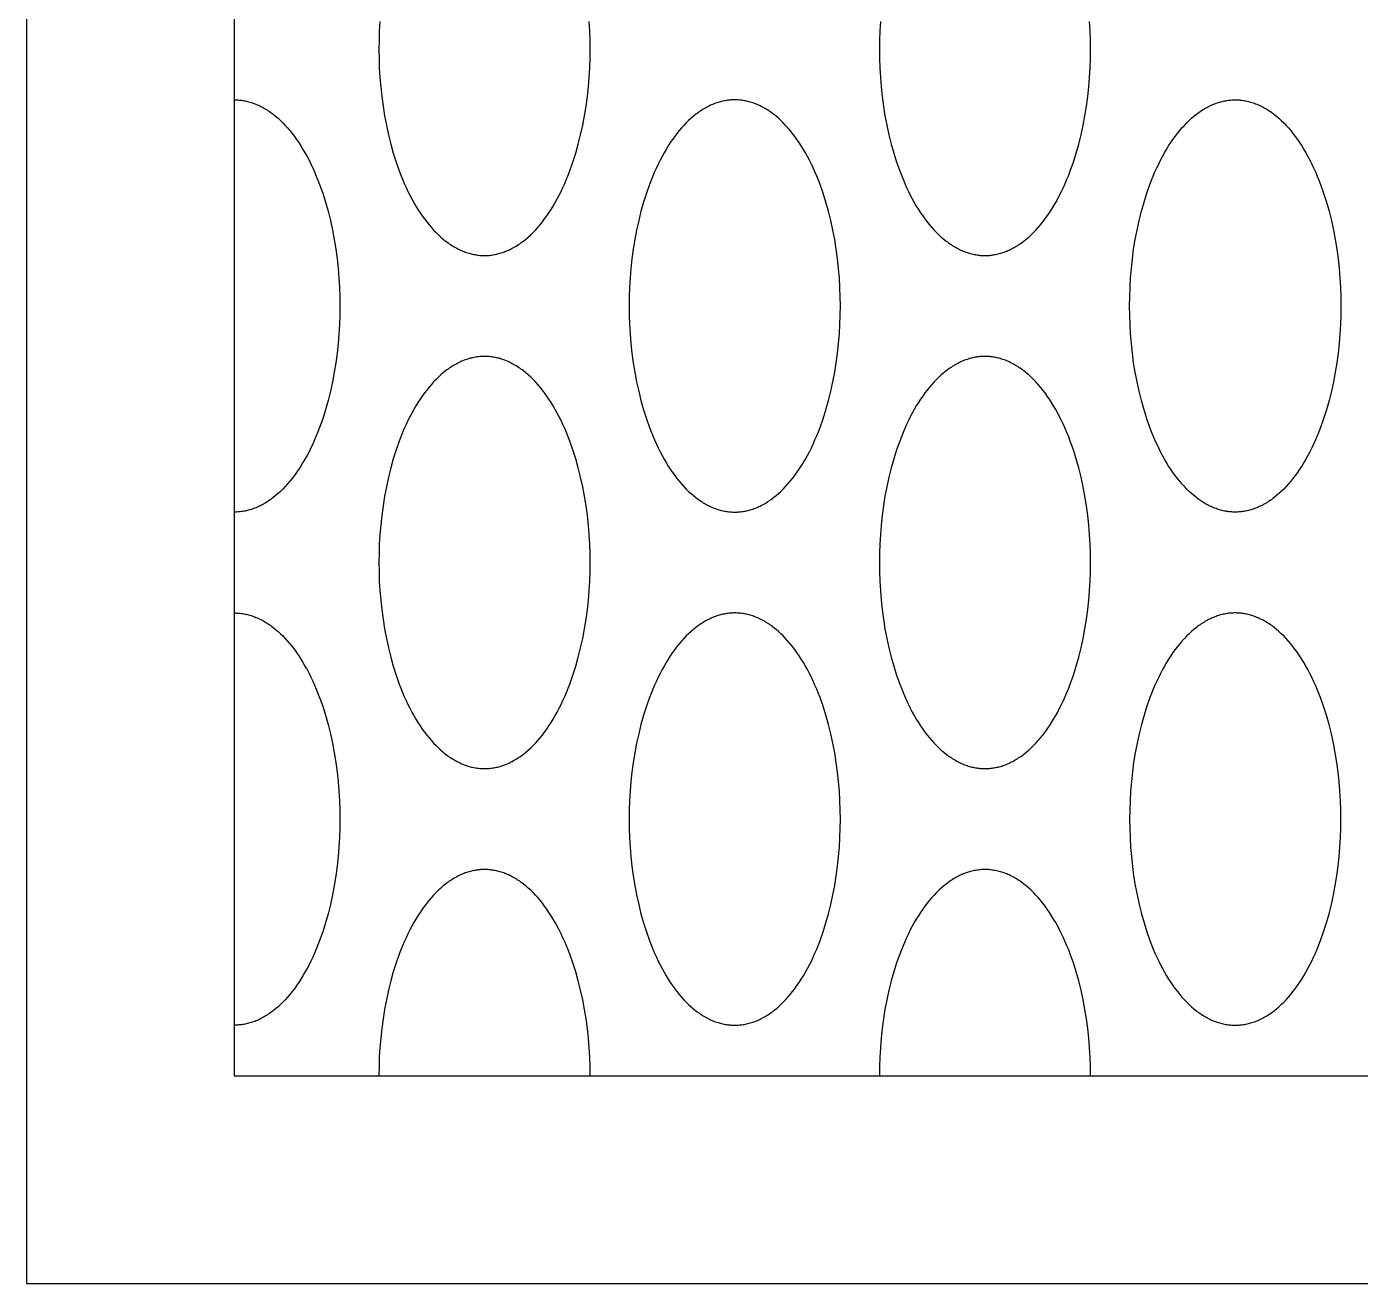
# Model space of a CAD drawing. Extents: x 958 to 1271, y 731 to 1450.
# Drawn here: x 958.2 to 1131, y 731.5 to 894.3 of the extents above; entities that cross this region are included whole.
import ezdxf

# ---------------------------------------------------------------- set-up
doc = ezdxf.new("R2010")
doc.units = 0
doc.layers.add('LAYER_05', color=5, linetype='CONTINUOUS')

msp = doc.modelspace()

# ---------------------------------------------------------------- linework, layer by layer
at = {"layer": 'LAYER_05'}
for points in [[(958.2, 731.46), (1271.35, 731.46), (1271.35, 1449.98), (958.2, 1449.98)], [(985.1, 758.36), (1244.45, 758.36), (1244.45, 1423.08), (985.1, 1423.08)], [(1049.94, 884.77), (1049.79, 884.77), (1049.64, 884.77), (1049.48, 884.76), (1049.33, 884.75), (1049.17, 884.73), (1049.02, 884.71), (1048.87, 884.69), (1048.71, 884.66), (1048.55, 884.64), (1048.4, 884.6), (1048.24, 884.57), (1048.08, 884.53), (1047.92, 884.48), (1047.77, 884.43), (1047.61, 884.38), (1047.45, 884.33), (1047.29, 884.27), (1047.13, 884.2), (1046.97, 884.14), (1046.81, 884.07), (1046.65, 883.99), (1046.49, 883.91), (1046.33, 883.83), (1046.17, 883.74), (1046.01, 883.65), (1045.86, 883.56), (1045.7, 883.46), (1045.54, 883.35), (1045.38, 883.25), (1045.22, 883.13), (1045.06, 883.02), (1044.9, 882.9), (1044.59, 882.65), (1044.27, 882.38), (1043.96, 882.09), (1043.66, 881.79), (1043.35, 881.47), (1043.05, 881.14), (1042.75, 880.79), (1042.45, 880.42), (1042.16, 880.04), (1041.87, 879.64), (1041.59, 879.23), (1041.32, 878.8), (1041.04, 878.36), (1040.78, 877.9), (1040.52, 877.43), (1040.26, 876.95), (1040.02, 876.46), (1039.78, 875.95), (1039.54, 875.43), (1039.32, 874.9), (1039.1, 874.36), (1038.89, 873.81), (1038.49, 872.68), (1038.12, 871.52), (1037.79, 870.34), (1037.49, 869.13), (1037.22, 867.9), (1036.99, 866.66), (1036.79, 865.42), (1036.62, 864.17), (1036.49, 862.93), (1036.38, 861.7), (1036.31, 860.47), (1036.27, 859.26), (1036.26, 858.07), (1036.27, 856.88), (1036.31, 855.67), (1036.38, 854.45), (1036.49, 853.21), (1036.62, 851.97), (1036.79, 850.72), (1036.99, 849.48), (1037.22, 848.24), (1037.49, 847.02), (1037.79, 845.81), (1038.12, 844.62), (1038.49, 843.46), (1038.89, 842.33), (1039.1, 841.78), (1039.32, 841.24), (1039.54, 840.71), (1039.78, 840.19), (1040.02, 839.69), (1040.26, 839.19), (1040.52, 838.71), (1040.78, 838.24), (1041.04, 837.78), (1041.32, 837.34), (1041.59, 836.92), (1041.87, 836.5), (1042.16, 836.11), (1042.45, 835.72), (1042.75, 835.36), (1043.05, 835.01), (1043.35, 834.67), (1043.66, 834.35), (1043.96, 834.05), (1044.27, 833.77), (1044.59, 833.5), (1044.9, 833.25), (1045.06, 833.13), (1045.22, 833.01), (1045.38, 832.9), (1045.54, 832.79), (1045.7, 832.69), (1045.86, 832.59), (1046.01, 832.49), (1046.17, 832.4), (1046.33, 832.31), (1046.49, 832.23), (1046.65, 832.15), (1046.81, 832.08), (1046.97, 832.01), (1047.13, 831.94), (1047.29, 831.88), (1047.45, 831.82), (1047.61, 831.76), (1047.77, 831.71), (1047.92, 831.66), (1048.08, 831.62), (1048.24, 831.58), (1048.4, 831.54), (1048.55, 831.51), (1048.71, 831.48), (1048.87, 831.45), (1049.02, 831.43), (1049.17, 831.41), (1049.33, 831.4), (1049.48, 831.39), (1049.64, 831.38), (1049.79, 831.37), (1049.94, 831.37), (1050.09, 831.37), (1050.24, 831.38), (1050.4, 831.39), (1050.55, 831.4), (1050.7, 831.41), (1050.86, 831.43), (1051.01, 831.45), (1051.17, 831.48), (1051.32, 831.51), (1051.48, 831.54), (1051.64, 831.58), (1051.8, 831.62), (1051.95, 831.66), (1052.11, 831.71), (1052.27, 831.76), (1052.43, 831.82), (1052.59, 831.88), (1052.75, 831.94), (1052.91, 832.01), (1053.07, 832.08), (1053.22, 832.15), (1053.38, 832.23), (1053.54, 832.31), (1053.7, 832.4), (1053.86, 832.49), (1054.02, 832.59), (1054.18, 832.69), (1054.34, 832.79), (1054.5, 832.9), (1054.66, 833.01), (1054.82, 833.13), (1054.97, 833.25), (1055.29, 833.5), (1055.6, 833.77), (1055.91, 834.05), (1056.22, 834.35), (1056.53, 834.67), (1056.83, 835.01), (1057.13, 835.36), (1057.43, 835.72), (1057.72, 836.11), (1058, 836.5), (1058.29, 836.92), (1058.56, 837.34), (1058.83, 837.78), (1059.1, 838.24), (1059.36, 838.71), (1059.61, 839.19), (1059.86, 839.69), (1060.1, 840.19), (1060.33, 840.71), (1060.56, 841.24), (1060.78, 841.78), (1060.99, 842.33), (1061.39, 843.46), (1061.76, 844.62), (1062.09, 845.81), (1062.39, 847.02), (1062.66, 848.24), (1062.89, 849.48), (1063.09, 850.72), (1063.26, 851.97), (1063.39, 853.21), (1063.49, 854.45), (1063.56, 855.67), (1063.61, 856.88), (1063.62, 858.07), (1063.61, 859.26), (1063.56, 860.47), (1063.49, 861.7), (1063.39, 862.93), (1063.26, 864.17), (1063.09, 865.42), (1062.89, 866.66), (1062.66, 867.9), (1062.39, 869.13), (1062.09, 870.34), (1061.76, 871.52), (1061.39, 872.68), (1060.99, 873.81), (1060.78, 874.36), (1060.56, 874.9), (1060.33, 875.43), (1060.1, 875.95), (1059.86, 876.46), (1059.61, 876.95), (1059.36, 877.43), (1059.1, 877.9), (1058.83, 878.36), (1058.56, 878.8), (1058.29, 879.23), (1058, 879.64), (1057.72, 880.04), (1057.43, 880.42), (1057.13, 880.79), (1056.83, 881.14), (1056.53, 881.47), (1056.22, 881.79), (1055.91, 882.09), (1055.6, 882.38), (1055.29, 882.65), (1054.97, 882.9), (1054.82, 883.02), (1054.66, 883.13), (1054.5, 883.25), (1054.34, 883.35), (1054.18, 883.46), (1054.02, 883.56), (1053.86, 883.65), (1053.7, 883.74), (1053.54, 883.83), (1053.38, 883.91), (1053.22, 883.99), (1053.07, 884.07), (1052.91, 884.14), (1052.75, 884.2), (1052.59, 884.27), (1052.43, 884.33), (1052.27, 884.38), (1052.11, 884.43), (1051.95, 884.48), (1051.8, 884.53), (1051.64, 884.57), (1051.48, 884.6), (1051.32, 884.64), (1051.17, 884.66), (1051.01, 884.69), (1050.86, 884.71), (1050.7, 884.73), (1050.55, 884.75), (1050.4, 884.76), (1050.24, 884.77), (1050.09, 884.77)], [(1114.78, 831.37), (1114.62, 831.37), (1114.47, 831.38), (1114.32, 831.39), (1114.17, 831.4), (1114.01, 831.41), (1113.86, 831.43), (1113.7, 831.45), (1113.55, 831.48), (1113.39, 831.51), (1113.23, 831.54), (1113.08, 831.58), (1112.92, 831.62), (1112.76, 831.66), (1112.6, 831.71), (1112.45, 831.76), (1112.29, 831.82), (1112.13, 831.88), (1111.97, 831.94), (1111.81, 832.01), (1111.65, 832.08), (1111.49, 832.15), (1111.33, 832.23), (1111.17, 832.31), (1111.01, 832.4), (1110.85, 832.49), (1110.69, 832.59), (1110.53, 832.69), (1110.37, 832.79), (1110.22, 832.9), (1110.06, 833.01), (1109.9, 833.13), (1109.74, 833.25), (1109.43, 833.5), (1109.11, 833.77), (1108.8, 834.05), (1108.49, 834.35), (1108.19, 834.67), (1107.88, 835.01), (1107.59, 835.36), (1107.29, 835.72), (1107, 836.11), (1106.71, 836.5), (1106.43, 836.92), (1106.15, 837.34), (1105.88, 837.78), (1105.62, 838.24), (1105.36, 838.71), (1105.1, 839.19), (1104.86, 839.69), (1104.61, 840.19), (1104.38, 840.71), (1104.15, 841.24), (1103.94, 841.78), (1103.72, 842.33), (1103.33, 843.46), (1102.96, 844.62), (1102.62, 845.81), (1102.32, 847.02), (1102.06, 848.24), (1101.82, 849.48), (1101.62, 850.72), (1101.46, 851.97), (1101.32, 853.21), (1101.22, 854.45), (1101.15, 855.67), (1101.11, 856.88), (1101.1, 858.07), (1101.11, 859.26), (1101.15, 860.47), (1101.22, 861.7), (1101.32, 862.93), (1101.46, 864.17), (1101.62, 865.42), (1101.82, 866.66), (1102.06, 867.9), (1102.32, 869.13), (1102.62, 870.34), (1102.96, 871.52), (1103.33, 872.68), (1103.72, 873.81), (1103.94, 874.36), (1104.15, 874.9), (1104.38, 875.43), (1104.61, 875.95), (1104.86, 876.46), (1105.1, 876.95), (1105.36, 877.43), (1105.62, 877.9), (1105.88, 878.36), (1106.15, 878.8), (1106.43, 879.23), (1106.71, 879.64), (1107, 880.04), (1107.29, 880.42), (1107.59, 880.79), (1107.88, 881.14), (1108.19, 881.47), (1108.49, 881.79), (1108.8, 882.09), (1109.11, 882.38), (1109.43, 882.65), (1109.74, 882.9), (1109.9, 883.02), (1110.06, 883.13), (1110.22, 883.25), (1110.37, 883.35), (1110.53, 883.46), (1110.69, 883.56), (1110.85, 883.65), (1111.01, 883.74), (1111.17, 883.83), (1111.33, 883.91), (1111.49, 883.99), (1111.65, 884.07), (1111.81, 884.14), (1111.97, 884.2), (1112.13, 884.27), (1112.29, 884.33), (1112.45, 884.38), (1112.6, 884.43), (1112.76, 884.48), (1112.92, 884.53), (1113.08, 884.57), (1113.23, 884.6), (1113.39, 884.64), (1113.55, 884.66), (1113.7, 884.69), (1113.86, 884.71), (1114.01, 884.73), (1114.17, 884.75), (1114.32, 884.76), (1114.47, 884.77), (1114.62, 884.77), (1114.78, 884.77), (1114.93, 884.77), (1115.08, 884.77), (1115.23, 884.76), (1115.39, 884.75), (1115.54, 884.73), (1115.69, 884.71), (1115.85, 884.69), (1116.01, 884.66), (1116.16, 884.64), (1116.32, 884.6), (1116.48, 884.57), (1116.63, 884.53), (1116.79, 884.48), (1116.95, 884.43), (1117.11, 884.38), (1117.27, 884.33), (1117.42, 884.27), (1117.58, 884.2), (1117.74, 884.14), (1117.9, 884.07), (1118.06, 883.99), (1118.22, 883.91), (1118.38, 883.83), (1118.54, 883.74), (1118.7, 883.65), (1118.86, 883.56), (1119.02, 883.46), (1119.18, 883.35), (1119.34, 883.25), (1119.5, 883.13), (1119.65, 883.02), (1119.81, 882.9), (1120.13, 882.65), (1120.44, 882.38), (1120.75, 882.09), (1121.06, 881.79), (1121.37, 881.47), (1121.67, 881.14), (1121.97, 880.79), (1122.26, 880.42), (1122.55, 880.04), (1122.84, 879.64), (1123.12, 879.23), (1123.4, 878.8), (1123.67, 878.36), (1123.94, 877.9), (1124.2, 877.43), (1124.45, 876.95), (1124.7, 876.46), (1124.94, 875.95), (1125.17, 875.43), (1125.4, 874.9), (1125.62, 874.36), (1125.83, 873.81), (1126.23, 872.68), (1126.59, 871.52), (1126.93, 870.34), (1127.23, 869.13), (1127.5, 867.9), (1127.73, 866.66), (1127.93, 865.42), (1128.1, 864.17), (1128.23, 862.93), (1128.33, 861.7), (1128.4, 860.47), (1128.44, 859.26), (1128.46, 858.07), (1128.44, 856.88), (1128.4, 855.67), (1128.33, 854.45), (1128.23, 853.21), (1128.1, 851.97), (1127.93, 850.72), (1127.73, 849.48), (1127.5, 848.24), (1127.23, 847.02), (1126.93, 845.81), (1126.59, 844.62), (1126.23, 843.46), (1125.83, 842.33), (1125.62, 841.78), (1125.4, 841.24), (1125.17, 840.71), (1124.94, 840.19), (1124.7, 839.69), (1124.45, 839.19), (1124.2, 838.71), (1123.94, 838.24), (1123.67, 837.78), (1123.4, 837.34), (1123.12, 836.92), (1122.84, 836.5), (1122.55, 836.11), (1122.26, 835.72), (1121.97, 835.36), (1121.67, 835.01), (1121.37, 834.67), (1121.06, 834.35), (1120.75, 834.05), (1120.44, 833.77), (1120.13, 833.5), (1119.81, 833.25), (1119.65, 833.13), (1119.5, 833.01), (1119.34, 832.9), (1119.18, 832.79), (1119.02, 832.69), (1118.86, 832.59), (1118.7, 832.49), (1118.54, 832.4), (1118.38, 832.31), (1118.22, 832.23), (1118.06, 832.15), (1117.9, 832.08), (1117.74, 832.01), (1117.58, 831.94), (1117.42, 831.88), (1117.27, 831.82), (1117.11, 831.76), (1116.95, 831.71), (1116.79, 831.66), (1116.63, 831.62), (1116.48, 831.58), (1116.32, 831.54), (1116.16, 831.51), (1116.01, 831.48), (1115.85, 831.45), (1115.69, 831.43), (1115.54, 831.41), (1115.39, 831.4), (1115.23, 831.39), (1115.08, 831.38), (1114.93, 831.37)], [(1031.2, 824.84), (1031.19, 826.03), (1031.15, 827.23), (1031.07, 828.46), (1030.97, 829.69), (1030.84, 830.94), (1030.67, 832.18), (1030.47, 833.43), (1030.24, 834.66), (1029.97, 835.89), (1029.67, 837.1), (1029.34, 838.29), (1028.97, 839.45), (1028.57, 840.57), (1028.36, 841.12), (1028.14, 841.67), (1027.92, 842.19), (1027.68, 842.71), (1027.44, 843.22), (1027.19, 843.72), (1026.94, 844.2), (1026.68, 844.67), (1026.41, 845.12), (1026.14, 845.56), (1025.87, 845.99), (1025.58, 846.4), (1025.3, 846.8), (1025.01, 847.18), (1024.71, 847.55), (1024.41, 847.9), (1024.11, 848.24), (1023.8, 848.55), (1023.5, 848.86), (1023.18, 849.14), (1022.87, 849.41), (1022.56, 849.66), (1022.4, 849.78), (1022.24, 849.9), (1022.08, 850.01), (1021.92, 850.12), (1021.76, 850.22), (1021.6, 850.32), (1021.44, 850.41), (1021.28, 850.51), (1021.12, 850.59), (1020.97, 850.68), (1020.81, 850.75), (1020.65, 850.83), (1020.49, 850.9), (1020.33, 850.97), (1020.17, 851.03), (1020.01, 851.09), (1019.85, 851.15), (1019.69, 851.2), (1019.53, 851.25), (1019.38, 851.29), (1019.22, 851.33), (1019.06, 851.37), (1018.91, 851.4), (1018.75, 851.43), (1018.59, 851.45), (1018.44, 851.48), (1018.28, 851.49), (1018.13, 851.51), (1017.98, 851.52), (1017.82, 851.53), (1017.67, 851.53), (1017.52, 851.54), (1017.37, 851.53), (1017.22, 851.53), (1017.06, 851.52), (1016.91, 851.51), (1016.76, 851.49), (1016.6, 851.48), (1016.45, 851.45), (1016.29, 851.43), (1016.13, 851.4), (1015.98, 851.37), (1015.82, 851.33), (1015.66, 851.29), (1015.51, 851.25), (1015.35, 851.2), (1015.19, 851.15), (1015.03, 851.09), (1014.87, 851.03), (1014.71, 850.97), (1014.55, 850.9), (1014.39, 850.83), (1014.23, 850.75), (1014.07, 850.68), (1013.92, 850.59), (1013.76, 850.51), (1013.6, 850.41), (1013.44, 850.32), (1013.28, 850.22), (1013.12, 850.12), (1012.96, 850.01), (1012.8, 849.9), (1012.64, 849.78), (1012.48, 849.66), (1012.17, 849.41), (1011.86, 849.14), (1011.54, 848.86), (1011.24, 848.55), (1010.93, 848.24), (1010.63, 847.9), (1010.33, 847.55), (1010.03, 847.18), (1009.74, 846.8), (1009.46, 846.4), (1009.17, 845.99), (1008.9, 845.56), (1008.63, 845.12), (1008.36, 844.67), (1008.1, 844.2), (1007.85, 843.72), (1007.6, 843.22), (1007.36, 842.71), (1007.12, 842.19), (1006.9, 841.67), (1006.68, 841.12), (1006.47, 840.57), (1006.07, 839.45), (1005.7, 838.29), (1005.37, 837.1), (1005.07, 835.89), (1004.8, 834.66), (1004.57, 833.43), (1004.37, 832.18), (1004.2, 830.94), (1004.07, 829.69), (1003.97, 828.46), (1003.89, 827.23), (1003.85, 826.03), (1003.84, 824.84), (1003.85, 823.65), (1003.89, 822.44), (1003.97, 821.21), (1004.07, 819.98), (1004.2, 818.73), (1004.37, 817.49), (1004.57, 816.24), (1004.8, 815.01), (1005.07, 813.78), (1005.37, 812.57), (1005.7, 811.39), (1006.07, 810.23), (1006.47, 809.1), (1006.68, 808.55), (1006.9, 808.01), (1007.12, 807.48), (1007.36, 806.96), (1007.6, 806.45), (1007.85, 805.96), (1008.1, 805.47), (1008.36, 805), (1008.63, 804.55), (1008.9, 804.11), (1009.17, 803.68), (1009.46, 803.27), (1009.74, 802.87), (1010.03, 802.49), (1010.33, 802.12), (1010.63, 801.77), (1010.93, 801.44), (1011.24, 801.12), (1011.54, 800.82), (1011.86, 800.53), (1012.17, 800.26), (1012.48, 800.01), (1012.64, 799.89), (1012.8, 799.77), (1012.96, 799.66), (1013.12, 799.56), (1013.28, 799.45), (1013.44, 799.35), (1013.6, 799.26), (1013.76, 799.17), (1013.92, 799.08), (1014.07, 799), (1014.23, 798.92), (1014.39, 798.84), (1014.55, 798.77), (1014.71, 798.7), (1014.87, 798.64), (1015.03, 798.58), (1015.19, 798.53), (1015.35, 798.47), (1015.51, 798.43), (1015.66, 798.38), (1015.82, 798.34), (1015.98, 798.31), (1016.13, 798.27), (1016.29, 798.24), (1016.45, 798.22), (1016.6, 798.2), (1016.76, 798.18), (1016.91, 798.16), (1017.06, 798.15), (1017.22, 798.14), (1017.37, 798.14), (1017.52, 798.14), (1017.67, 798.14), (1017.82, 798.14), (1017.98, 798.15), (1018.13, 798.16), (1018.28, 798.18), (1018.44, 798.2), (1018.59, 798.22), (1018.75, 798.24), (1018.91, 798.27), (1019.06, 798.31), (1019.22, 798.34), (1019.38, 798.38), (1019.53, 798.43), (1019.69, 798.47), (1019.85, 798.53), (1020.01, 798.58), (1020.17, 798.64), (1020.33, 798.7), (1020.49, 798.77), (1020.65, 798.84), (1020.81, 798.92), (1020.97, 799), (1021.12, 799.08), (1021.28, 799.17), (1021.44, 799.26), (1021.6, 799.35), (1021.76, 799.45), (1021.92, 799.56), (1022.08, 799.66), (1022.24, 799.77), (1022.4, 799.89), (1022.56, 800.01), (1022.87, 800.26), (1023.18, 800.53), (1023.5, 800.82), (1023.8, 801.12), (1024.11, 801.44), (1024.41, 801.77), (1024.71, 802.12), (1025.01, 802.49), (1025.3, 802.87), (1025.58, 803.27), (1025.87, 803.68), (1026.14, 804.11), (1026.41, 804.55), (1026.68, 805), (1026.94, 805.47), (1027.19, 805.96), (1027.44, 806.45), (1027.68, 806.96), (1027.92, 807.48), (1028.14, 808.01), (1028.36, 808.55), (1028.57, 809.1), (1028.97, 810.23), (1029.34, 811.39), (1029.67, 812.57), (1029.97, 813.78), (1030.24, 815.01), (1030.47, 816.24), (1030.67, 817.49), (1030.84, 818.73), (1030.97, 819.98), (1031.07, 821.21), (1031.15, 822.44), (1031.19, 823.65)], [(1096.04, 824.84), (1096.03, 826.03), (1095.98, 827.23), (1095.91, 828.46), (1095.81, 829.69), (1095.68, 830.94), (1095.51, 832.18), (1095.31, 833.43), (1095.08, 834.66), (1094.81, 835.89), (1094.51, 837.1), (1094.18, 838.29), (1093.81, 839.45), (1093.41, 840.57), (1093.2, 841.12), (1092.98, 841.67), (1092.75, 842.19), (1092.52, 842.71), (1092.28, 843.22), (1092.03, 843.72), (1091.78, 844.2), (1091.52, 844.67), (1091.25, 845.12), (1090.98, 845.56), (1090.7, 845.99), (1090.42, 846.4), (1090.14, 846.8), (1089.84, 847.18), (1089.55, 847.55), (1089.25, 847.9), (1088.95, 848.24), (1088.64, 848.55), (1088.33, 848.86), (1088.02, 849.14), (1087.71, 849.41), (1087.39, 849.66), (1087.24, 849.78), (1087.08, 849.9), (1086.92, 850.01), (1086.76, 850.12), (1086.6, 850.22), (1086.44, 850.32), (1086.28, 850.41), (1086.12, 850.51), (1085.96, 850.59), (1085.8, 850.68), (1085.64, 850.75), (1085.48, 850.83), (1085.32, 850.9), (1085.17, 850.97), (1085.01, 851.03), (1084.85, 851.09), (1084.69, 851.15), (1084.53, 851.2), (1084.37, 851.25), (1084.21, 851.29), (1084.06, 851.33), (1083.9, 851.37), (1083.74, 851.4), (1083.59, 851.43), (1083.43, 851.45), (1083.28, 851.48), (1083.12, 851.49), (1082.97, 851.51), (1082.81, 851.52), (1082.66, 851.53), (1082.51, 851.53), (1082.36, 851.54), (1082.21, 851.53), (1082.05, 851.53), (1081.9, 851.52), (1081.75, 851.51), (1081.59, 851.49), (1081.44, 851.48), (1081.28, 851.45), (1081.13, 851.43), (1080.97, 851.4), (1080.82, 851.37), (1080.66, 851.33), (1080.5, 851.29), (1080.34, 851.25), (1080.19, 851.2), (1080.03, 851.15), (1079.87, 851.09), (1079.71, 851.03), (1079.55, 850.97), (1079.39, 850.9), (1079.23, 850.83), (1079.07, 850.75), (1078.91, 850.68), (1078.75, 850.59), (1078.59, 850.51), (1078.43, 850.41), (1078.27, 850.32), (1078.11, 850.22), (1077.96, 850.12), (1077.8, 850.01), (1077.64, 849.9), (1077.48, 849.78), (1077.32, 849.66), (1077.01, 849.41), (1076.69, 849.14), (1076.38, 848.86), (1076.07, 848.55), (1075.77, 848.24), (1075.47, 847.9), (1075.17, 847.55), (1074.87, 847.18), (1074.58, 846.8), (1074.29, 846.4), (1074.01, 845.99), (1073.73, 845.56), (1073.46, 845.12), (1073.2, 844.67), (1072.94, 844.2), (1072.68, 843.72), (1072.44, 843.22), (1072.2, 842.71), (1071.96, 842.19), (1071.74, 841.67), (1071.52, 841.12), (1071.31, 840.57), (1070.91, 839.45), (1070.54, 838.29), (1070.2, 837.1), (1069.9, 835.89), (1069.64, 834.66), (1069.4, 833.43), (1069.2, 832.18), (1069.04, 830.94), (1068.9, 829.69), (1068.8, 828.46), (1068.73, 827.23), (1068.69, 826.03), (1068.68, 824.84), (1068.69, 823.65), (1068.73, 822.44), (1068.8, 821.21), (1068.9, 819.98), (1069.04, 818.73), (1069.2, 817.49), (1069.4, 816.24), (1069.64, 815.01), (1069.9, 813.78), (1070.2, 812.57), (1070.54, 811.39), (1070.91, 810.23), (1071.31, 809.1), (1071.52, 808.55), (1071.74, 808.01), (1071.96, 807.48), (1072.2, 806.96), (1072.44, 806.45), (1072.68, 805.96), (1072.94, 805.47), (1073.2, 805), (1073.46, 804.55), (1073.73, 804.11), (1074.01, 803.68), (1074.29, 803.27), (1074.58, 802.87), (1074.87, 802.49), (1075.17, 802.12), (1075.47, 801.77), (1075.77, 801.44), (1076.07, 801.12), (1076.38, 800.82), (1076.69, 800.53), (1077.01, 800.26), (1077.32, 800.01), (1077.48, 799.89), (1077.64, 799.77), (1077.8, 799.66), (1077.96, 799.56), (1078.11, 799.45), (1078.27, 799.35), (1078.43, 799.26), (1078.59, 799.17), (1078.75, 799.08), (1078.91, 799), (1079.07, 798.92), (1079.23, 798.84), (1079.39, 798.77), (1079.55, 798.7), (1079.71, 798.64), (1079.87, 798.58), (1080.03, 798.53), (1080.19, 798.47), (1080.34, 798.43), (1080.5, 798.38), (1080.66, 798.34), (1080.82, 798.31), (1080.97, 798.27), (1081.13, 798.24), (1081.28, 798.22), (1081.44, 798.2), (1081.59, 798.18), (1081.75, 798.16), (1081.9, 798.15), (1082.05, 798.14), (1082.21, 798.14), (1082.36, 798.14), (1082.51, 798.14), (1082.66, 798.14), (1082.81, 798.15), (1082.97, 798.16), (1083.12, 798.18), (1083.28, 798.2), (1083.43, 798.22), (1083.59, 798.24), (1083.74, 798.27), (1083.9, 798.31), (1084.06, 798.34), (1084.21, 798.38), (1084.37, 798.43), (1084.53, 798.47), (1084.69, 798.53), (1084.85, 798.58), (1085.01, 798.64), (1085.17, 798.7), (1085.32, 798.77), (1085.48, 798.84), (1085.64, 798.92), (1085.8, 799), (1085.96, 799.08), (1086.12, 799.17), (1086.28, 799.26), (1086.44, 799.35), (1086.6, 799.45), (1086.76, 799.56), (1086.92, 799.66), (1087.08, 799.77), (1087.24, 799.89), (1087.39, 800.01), (1087.71, 800.26), (1088.02, 800.53), (1088.33, 800.82), (1088.64, 801.12), (1088.95, 801.44), (1089.25, 801.77), (1089.55, 802.12), (1089.84, 802.49), (1090.14, 802.87), (1090.42, 803.27), (1090.7, 803.68), (1090.98, 804.11), (1091.25, 804.55), (1091.52, 805), (1091.78, 805.47), (1092.03, 805.96), (1092.28, 806.45), (1092.52, 806.96), (1092.75, 807.48), (1092.98, 808.01), (1093.2, 808.55), (1093.41, 809.1), (1093.81, 810.23), (1094.18, 811.39), (1094.51, 812.57), (1094.81, 813.78), (1095.08, 815.01), (1095.31, 816.24), (1095.51, 817.49), (1095.68, 818.73), (1095.81, 819.98), (1095.91, 821.21), (1095.98, 822.44), (1096.03, 823.65)], [(1049.94, 818.3), (1049.79, 818.3), (1049.64, 818.29), (1049.48, 818.29), (1049.33, 818.27), (1049.17, 818.26), (1049.02, 818.24), (1048.87, 818.22), (1048.71, 818.19), (1048.55, 818.16), (1048.4, 818.13), (1048.24, 818.09), (1048.08, 818.05), (1047.92, 818.01), (1047.77, 817.96), (1047.61, 817.91), (1047.45, 817.85), (1047.29, 817.8), (1047.13, 817.73), (1046.97, 817.66), (1046.81, 817.59), (1046.65, 817.52), (1046.49, 817.44), (1046.33, 817.36), (1046.17, 817.27), (1046.01, 817.18), (1045.86, 817.08), (1045.7, 816.98), (1045.54, 816.88), (1045.38, 816.77), (1045.22, 816.66), (1045.06, 816.55), (1044.9, 816.43), (1044.59, 816.17), (1044.27, 815.9), (1043.96, 815.62), (1043.66, 815.32), (1043.35, 815), (1043.05, 814.66), (1042.75, 814.31), (1042.45, 813.95), (1042.16, 813.57), (1041.87, 813.17), (1041.59, 812.76), (1041.32, 812.33), (1041.04, 811.89), (1040.78, 811.43), (1040.52, 810.96), (1040.26, 810.48), (1040.02, 809.98), (1039.78, 809.48), (1039.54, 808.96), (1039.32, 808.43), (1039.1, 807.89), (1038.89, 807.34), (1038.49, 806.21), (1038.12, 805.05), (1037.79, 803.86), (1037.49, 802.65), (1037.22, 801.43), (1036.99, 800.19), (1036.79, 798.95), (1036.62, 797.7), (1036.49, 796.46), (1036.38, 795.22), (1036.31, 794), (1036.27, 792.79), (1036.26, 791.6), (1036.27, 790.41), (1036.31, 789.2), (1036.38, 787.98), (1036.49, 786.74), (1036.62, 785.5), (1036.79, 784.25), (1036.99, 783.01), (1037.22, 781.77), (1037.49, 780.55), (1037.79, 779.34), (1038.12, 778.15), (1038.49, 776.99), (1038.89, 775.86), (1039.1, 775.31), (1039.32, 774.77), (1039.54, 774.24), (1039.78, 773.72), (1040.02, 773.21), (1040.26, 772.72), (1040.52, 772.24), (1040.78, 771.77), (1041.04, 771.31), (1041.32, 770.87), (1041.59, 770.44), (1041.87, 770.03), (1042.16, 769.63), (1042.45, 769.25), (1042.75, 768.89), (1043.05, 768.53), (1043.35, 768.2), (1043.66, 767.88), (1043.96, 767.58), (1044.27, 767.29), (1044.59, 767.03), (1044.9, 766.77), (1045.06, 766.65), (1045.22, 766.54), (1045.38, 766.43), (1045.54, 766.32), (1045.7, 766.22), (1045.86, 766.12), (1046.01, 766.02), (1046.17, 765.93), (1046.33, 765.84), (1046.49, 765.76), (1046.65, 765.68), (1046.81, 765.61), (1046.97, 765.53), (1047.13, 765.47), (1047.29, 765.4), (1047.45, 765.34), (1047.61, 765.29), (1047.77, 765.24), (1047.92, 765.19), (1048.08, 765.15), (1048.24, 765.11), (1048.4, 765.07), (1048.55, 765.04), (1048.71, 765.01), (1048.87, 764.98), (1049.02, 764.96), (1049.17, 764.94), (1049.33, 764.93), (1049.48, 764.91), (1049.64, 764.91), (1049.79, 764.9), (1049.94, 764.9), (1050.09, 764.9), (1050.24, 764.91), (1050.4, 764.91), (1050.55, 764.93), (1050.7, 764.94), (1050.86, 764.96), (1051.01, 764.98), (1051.17, 765.01), (1051.32, 765.04), (1051.48, 765.07), (1051.64, 765.11), (1051.8, 765.15), (1051.95, 765.19), (1052.11, 765.24), (1052.27, 765.29), (1052.43, 765.34), (1052.59, 765.4), (1052.75, 765.47), (1052.91, 765.53), (1053.07, 765.61), (1053.22, 765.68), (1053.38, 765.76), (1053.54, 765.84), (1053.7, 765.93), (1053.86, 766.02), (1054.02, 766.12), (1054.18, 766.22), (1054.34, 766.32), (1054.5, 766.43), (1054.66, 766.54), (1054.82, 766.65), (1054.97, 766.77), (1055.29, 767.03), (1055.6, 767.29), (1055.91, 767.58), (1056.22, 767.88), (1056.53, 768.2), (1056.83, 768.53), (1057.13, 768.89), (1057.43, 769.25), (1057.72, 769.63), (1058, 770.03), (1058.29, 770.44), (1058.56, 770.87), (1058.83, 771.31), (1059.1, 771.77), (1059.36, 772.24), (1059.61, 772.72), (1059.86, 773.21), (1060.1, 773.72), (1060.33, 774.24), (1060.56, 774.77), (1060.78, 775.31), (1060.99, 775.86), (1061.39, 776.99), (1061.76, 778.15), (1062.09, 779.34), (1062.39, 780.55), (1062.66, 781.77), (1062.89, 783.01), (1063.09, 784.25), (1063.26, 785.5), (1063.39, 786.74), (1063.49, 787.98), (1063.56, 789.2), (1063.61, 790.41), (1063.62, 791.6), (1063.61, 792.79), (1063.56, 794), (1063.49, 795.22), (1063.39, 796.46), (1063.26, 797.7), (1063.09, 798.95), (1062.89, 800.19), (1062.66, 801.43), (1062.39, 802.65), (1062.09, 803.86), (1061.76, 805.05), (1061.39, 806.21), (1060.99, 807.34), (1060.78, 807.89), (1060.56, 808.43), (1060.33, 808.96), (1060.1, 809.48), (1059.86, 809.98), (1059.61, 810.48), (1059.36, 810.96), (1059.1, 811.43), (1058.83, 811.89), (1058.56, 812.33), (1058.29, 812.76), (1058, 813.17), (1057.72, 813.57), (1057.43, 813.95), (1057.13, 814.31), (1056.83, 814.66), (1056.53, 815), (1056.22, 815.32), (1055.91, 815.62), (1055.6, 815.9), (1055.29, 816.17), (1054.97, 816.43), (1054.82, 816.55), (1054.66, 816.66), (1054.5, 816.77), (1054.34, 816.88), (1054.18, 816.98), (1054.02, 817.08), (1053.86, 817.18), (1053.7, 817.27), (1053.54, 817.36), (1053.38, 817.44), (1053.22, 817.52), (1053.07, 817.59), (1052.91, 817.66), (1052.75, 817.73), (1052.59, 817.8), (1052.43, 817.85), (1052.27, 817.91), (1052.11, 817.96), (1051.95, 818.01), (1051.8, 818.05), (1051.64, 818.09), (1051.48, 818.13), (1051.32, 818.16), (1051.17, 818.19), (1051.01, 818.22), (1050.86, 818.24), (1050.7, 818.26), (1050.55, 818.27), (1050.4, 818.29), (1050.24, 818.29), (1050.09, 818.3)], [(1114.78, 818.3), (1114.62, 818.3), (1114.47, 818.29), (1114.32, 818.29), (1114.17, 818.27), (1114.01, 818.26), (1113.86, 818.24), (1113.7, 818.22), (1113.55, 818.19), (1113.39, 818.16), (1113.23, 818.13), (1113.08, 818.09), (1112.92, 818.05), (1112.76, 818.01), (1112.6, 817.96), (1112.45, 817.91), (1112.29, 817.85), (1112.13, 817.8), (1111.97, 817.73), (1111.81, 817.66), (1111.65, 817.59), (1111.49, 817.52), (1111.33, 817.44), (1111.17, 817.36), (1111.01, 817.27), (1110.85, 817.18), (1110.69, 817.08), (1110.53, 816.98), (1110.37, 816.88), (1110.22, 816.77), (1110.06, 816.66), (1109.9, 816.55), (1109.74, 816.43), (1109.43, 816.17), (1109.11, 815.9), (1108.8, 815.62), (1108.49, 815.32), (1108.19, 815), (1107.88, 814.66), (1107.59, 814.31), (1107.29, 813.95), (1107, 813.57), (1106.71, 813.17), (1106.43, 812.76), (1106.15, 812.33), (1105.88, 811.89), (1105.62, 811.43), (1105.36, 810.96), (1105.1, 810.48), (1104.86, 809.98), (1104.61, 809.48), (1104.38, 808.96), (1104.15, 808.43), (1103.94, 807.89), (1103.72, 807.34), (1103.33, 806.21), (1102.96, 805.05), (1102.62, 803.86), (1102.32, 802.65), (1102.06, 801.43), (1101.82, 800.19), (1101.62, 798.95), (1101.46, 797.7), (1101.32, 796.46), (1101.22, 795.22), (1101.15, 794), (1101.11, 792.79), (1101.1, 791.6), (1101.11, 790.41), (1101.15, 789.2), (1101.22, 787.98), (1101.32, 786.74), (1101.46, 785.5), (1101.62, 784.25), (1101.82, 783.01), (1102.06, 781.77), (1102.32, 780.55), (1102.62, 779.34), (1102.96, 778.15), (1103.33, 776.99), (1103.72, 775.86), (1103.94, 775.31), (1104.15, 774.77), (1104.38, 774.24), (1104.61, 773.72), (1104.86, 773.21), (1105.1, 772.72), (1105.36, 772.24), (1105.62, 771.77), (1105.88, 771.31), (1106.15, 770.87), (1106.43, 770.44), (1106.71, 770.03), (1107, 769.63), (1107.29, 769.25), (1107.59, 768.89), (1107.88, 768.53), (1108.19, 768.2), (1108.49, 767.88), (1108.8, 767.58), (1109.11, 767.29), (1109.43, 767.03), (1109.74, 766.77), (1109.9, 766.65), (1110.06, 766.54), (1110.22, 766.43), (1110.37, 766.32), (1110.53, 766.22), (1110.69, 766.12), (1110.85, 766.02), (1111.01, 765.93), (1111.17, 765.84), (1111.33, 765.76), (1111.49, 765.68), (1111.65, 765.61), (1111.81, 765.53), (1111.97, 765.47), (1112.13, 765.4), (1112.29, 765.34), (1112.45, 765.29), (1112.6, 765.24), (1112.76, 765.19), (1112.92, 765.15), (1113.08, 765.11), (1113.23, 765.07), (1113.39, 765.04), (1113.55, 765.01), (1113.7, 764.98), (1113.86, 764.96), (1114.01, 764.94), (1114.17, 764.93), (1114.32, 764.91), (1114.47, 764.91), (1114.62, 764.9), (1114.78, 764.9), (1114.93, 764.9), (1115.08, 764.91), (1115.23, 764.91), (1115.39, 764.93), (1115.54, 764.94), (1115.69, 764.96), (1115.85, 764.98), (1116.01, 765.01), (1116.16, 765.04), (1116.32, 765.07), (1116.48, 765.11), (1116.63, 765.15), (1116.79, 765.19), (1116.95, 765.24), (1117.11, 765.29), (1117.27, 765.34), (1117.42, 765.4), (1117.58, 765.47), (1117.74, 765.53), (1117.9, 765.61), (1118.06, 765.68), (1118.22, 765.76), (1118.38, 765.84), (1118.54, 765.93), (1118.7, 766.02), (1118.86, 766.12), (1119.02, 766.22), (1119.18, 766.32), (1119.34, 766.43), (1119.5, 766.54), (1119.65, 766.65), (1119.81, 766.77), (1120.13, 767.03), (1120.44, 767.29), (1120.75, 767.58), (1121.06, 767.88), (1121.37, 768.2), (1121.67, 768.53), (1121.97, 768.89), (1122.26, 769.25), (1122.55, 769.63), (1122.84, 770.03), (1123.12, 770.44), (1123.4, 770.87), (1123.67, 771.31), (1123.94, 771.77), (1124.2, 772.24), (1124.45, 772.72), (1124.7, 773.21), (1124.94, 773.72), (1125.17, 774.24), (1125.4, 774.77), (1125.62, 775.31), (1125.83, 775.86), (1126.23, 776.99), (1126.59, 778.15), (1126.93, 779.34), (1127.23, 780.55), (1127.5, 781.77), (1127.73, 783.01), (1127.93, 784.25), (1128.1, 785.5), (1128.23, 786.74), (1128.33, 787.98), (1128.4, 789.2), (1128.44, 790.41), (1128.46, 791.6), (1128.44, 792.79), (1128.4, 794), (1128.33, 795.22), (1128.23, 796.46), (1128.1, 797.7), (1127.93, 798.95), (1127.73, 800.19), (1127.5, 801.43), (1127.23, 802.65), (1126.93, 803.86), (1126.59, 805.05), (1126.23, 806.21), (1125.83, 807.34), (1125.62, 807.89), (1125.4, 808.43), (1125.17, 808.96), (1124.94, 809.48), (1124.7, 809.98), (1124.45, 810.48), (1124.2, 810.96), (1123.94, 811.43), (1123.67, 811.89), (1123.4, 812.33), (1123.12, 812.76), (1122.84, 813.17), (1122.55, 813.57), (1122.26, 813.95), (1121.97, 814.31), (1121.67, 814.66), (1121.37, 815), (1121.06, 815.32), (1120.75, 815.62), (1120.44, 815.9), (1120.13, 816.17), (1119.81, 816.43), (1119.65, 816.55), (1119.5, 816.66), (1119.34, 816.77), (1119.18, 816.88), (1119.02, 816.98), (1118.86, 817.08), (1118.7, 817.18), (1118.54, 817.27), (1118.38, 817.36), (1118.22, 817.44), (1118.06, 817.52), (1117.9, 817.59), (1117.74, 817.66), (1117.58, 817.73), (1117.42, 817.8), (1117.27, 817.85), (1117.11, 817.91), (1116.95, 817.96), (1116.79, 818.01), (1116.63, 818.05), (1116.48, 818.09), (1116.32, 818.13), (1116.16, 818.16), (1116.01, 818.19), (1115.85, 818.22), (1115.69, 818.24), (1115.54, 818.26), (1115.39, 818.27), (1115.23, 818.29), (1115.08, 818.29), (1114.93, 818.3)]]:
    msp.add_lwpolyline(points, close=True, dxfattribs=at)
for points in [[(1003.97, 894.93), (1003.89, 893.71), (1003.85, 892.5), (1003.84, 891.31), (1003.85, 890.12), (1003.89, 888.91), (1003.97, 887.68), (1004.07, 886.45), (1004.2, 885.21), (1004.37, 883.96), (1004.57, 882.72), (1004.8, 881.48), (1005.07, 880.25), (1005.37, 879.04), (1005.7, 877.86), (1006.07, 876.7), (1006.47, 875.57), (1006.68, 875.02), (1006.9, 874.48), (1007.12, 873.95), (1007.36, 873.43), (1007.6, 872.92), (1007.85, 872.43), (1008.1, 871.95), (1008.36, 871.48), (1008.63, 871.02), (1008.9, 870.58), (1009.17, 870.15), (1009.46, 869.74), (1009.74, 869.34), (1010.03, 868.96), (1010.33, 868.59), (1010.63, 868.24), (1010.93, 867.91), (1011.24, 867.59), (1011.54, 867.29), (1011.86, 867), (1012.17, 866.73), (1012.48, 866.48), (1012.64, 866.36), (1012.8, 866.25), (1012.96, 866.13), (1013.12, 866.03), (1013.28, 865.92), (1013.44, 865.82), (1013.6, 865.73), (1013.76, 865.64), (1013.92, 865.55), (1014.07, 865.47), (1014.23, 865.39), (1014.39, 865.31), (1014.55, 865.24), (1014.71, 865.18), (1014.87, 865.11), (1015.03, 865.05), (1015.19, 865), (1015.35, 864.95), (1015.51, 864.9), (1015.66, 864.85), (1015.82, 864.81), (1015.98, 864.78), (1016.13, 864.74), (1016.29, 864.72), (1016.45, 864.69), (1016.6, 864.67), (1016.76, 864.65), (1016.91, 864.63), (1017.06, 864.62), (1017.22, 864.61), (1017.37, 864.61), (1017.52, 864.61), (1017.67, 864.61), (1017.82, 864.61), (1017.98, 864.62), (1018.13, 864.63), (1018.28, 864.65), (1018.44, 864.67), (1018.59, 864.69), (1018.75, 864.72), (1018.91, 864.74), (1019.06, 864.78), (1019.22, 864.81), (1019.38, 864.85), (1019.53, 864.9), (1019.69, 864.95), (1019.85, 865), (1020.01, 865.05), (1020.17, 865.11), (1020.33, 865.18), (1020.49, 865.24), (1020.65, 865.31), (1020.81, 865.39), (1020.97, 865.47), (1021.12, 865.55), (1021.28, 865.64), (1021.44, 865.73), (1021.6, 865.82), (1021.76, 865.92), (1021.92, 866.03), (1022.08, 866.13), (1022.24, 866.25), (1022.4, 866.36), (1022.56, 866.48), (1022.87, 866.73), (1023.18, 867), (1023.5, 867.29), (1023.8, 867.59), (1024.11, 867.91), (1024.41, 868.24), (1024.71, 868.59), (1025.01, 868.96), (1025.3, 869.34), (1025.58, 869.74), (1025.87, 870.15), (1026.14, 870.58), (1026.41, 871.02), (1026.68, 871.48), (1026.94, 871.95), (1027.19, 872.43), (1027.44, 872.92), (1027.68, 873.43), (1027.92, 873.95), (1028.14, 874.48), (1028.36, 875.02), (1028.57, 875.57), (1028.97, 876.7), (1029.34, 877.86), (1029.67, 879.04), (1029.97, 880.25), (1030.24, 881.48), (1030.47, 882.72), (1030.67, 883.96), (1030.84, 885.21), (1030.97, 886.45), (1031.07, 887.68), (1031.15, 888.91), (1031.19, 890.12), (1031.2, 891.31), (1031.19, 892.5), (1031.15, 893.71), (1031.07, 894.93)], [(1068.8, 894.93), (1068.73, 893.71), (1068.69, 892.5), (1068.68, 891.31), (1068.69, 890.12), (1068.73, 888.91), (1068.8, 887.68), (1068.9, 886.45), (1069.04, 885.21), (1069.2, 883.96), (1069.4, 882.72), (1069.64, 881.48), (1069.9, 880.25), (1070.2, 879.04), (1070.54, 877.86), (1070.91, 876.7), (1071.31, 875.57), (1071.52, 875.02), (1071.74, 874.48), (1071.96, 873.95), (1072.2, 873.43), (1072.44, 872.92), (1072.68, 872.43), (1072.94, 871.95), (1073.2, 871.48), (1073.46, 871.02), (1073.73, 870.58), (1074.01, 870.15), (1074.29, 869.74), (1074.58, 869.34), (1074.87, 868.96), (1075.17, 868.59), (1075.47, 868.24), (1075.77, 867.91), (1076.07, 867.59), (1076.38, 867.29), (1076.69, 867), (1077.01, 866.73), (1077.32, 866.48), (1077.48, 866.36), (1077.64, 866.25), (1077.8, 866.13), (1077.96, 866.03), (1078.11, 865.92), (1078.27, 865.82), (1078.43, 865.73), (1078.59, 865.64), (1078.75, 865.55), (1078.91, 865.47), (1079.07, 865.39), (1079.23, 865.31), (1079.39, 865.24), (1079.55, 865.18), (1079.71, 865.11), (1079.87, 865.05), (1080.03, 865), (1080.19, 864.95), (1080.34, 864.9), (1080.5, 864.85), (1080.66, 864.81), (1080.82, 864.78), (1080.97, 864.74), (1081.13, 864.72), (1081.28, 864.69), (1081.44, 864.67), (1081.59, 864.65), (1081.75, 864.63), (1081.9, 864.62), (1082.05, 864.61), (1082.21, 864.61), (1082.36, 864.61), (1082.51, 864.61), (1082.66, 864.61), (1082.81, 864.62), (1082.97, 864.63), (1083.12, 864.65), (1083.28, 864.67), (1083.43, 864.69), (1083.59, 864.72), (1083.74, 864.74), (1083.9, 864.78), (1084.06, 864.81), (1084.21, 864.85), (1084.37, 864.9), (1084.53, 864.95), (1084.69, 865), (1084.85, 865.05), (1085.01, 865.11), (1085.17, 865.18), (1085.32, 865.24), (1085.48, 865.31), (1085.64, 865.39), (1085.8, 865.47), (1085.96, 865.55), (1086.12, 865.64), (1086.28, 865.73), (1086.44, 865.82), (1086.6, 865.92), (1086.76, 866.03), (1086.92, 866.13), (1087.08, 866.25), (1087.24, 866.36), (1087.39, 866.48), (1087.71, 866.73), (1088.02, 867), (1088.33, 867.29), (1088.64, 867.59), (1088.95, 867.91), (1089.25, 868.24), (1089.55, 868.59), (1089.84, 868.96), (1090.14, 869.34), (1090.42, 869.74), (1090.7, 870.15), (1090.98, 870.58), (1091.25, 871.02), (1091.52, 871.48), (1091.78, 871.95), (1092.03, 872.43), (1092.28, 872.92), (1092.52, 873.43), (1092.75, 873.95), (1092.98, 874.48), (1093.2, 875.02), (1093.41, 875.57), (1093.81, 876.7), (1094.18, 877.86), (1094.51, 879.04), (1094.81, 880.25), (1095.08, 881.48), (1095.31, 882.72), (1095.51, 883.96), (1095.68, 885.21), (1095.81, 886.45), (1095.91, 887.68), (1095.98, 888.91), (1096.03, 890.12), (1096.04, 891.31), (1096.03, 892.5), (1095.98, 893.71), (1095.91, 894.93)], [(985.1, 884.77), (985.25, 884.77), (985.4, 884.77), (985.56, 884.76), (985.71, 884.75), (985.87, 884.73), (986.02, 884.71), (986.17, 884.69), (986.33, 884.66), (986.49, 884.64), (986.64, 884.6), (986.8, 884.57), (986.96, 884.53), (987.12, 884.48), (987.27, 884.43), (987.43, 884.38), (987.59, 884.33), (987.75, 884.27), (987.91, 884.2), (988.07, 884.14), (988.23, 884.07), (988.39, 883.99), (988.55, 883.91), (988.71, 883.83), (988.87, 883.74), (989.03, 883.65), (989.18, 883.56), (989.34, 883.46), (989.5, 883.35), (989.66, 883.25), (989.82, 883.13), (989.98, 883.02), (990.14, 882.9), (990.45, 882.65), (990.77, 882.38), (991.08, 882.09), (991.38, 881.79), (991.69, 881.47), (991.99, 881.14), (992.29, 880.79), (992.59, 880.42), (992.88, 880.04), (993.17, 879.64), (993.45, 879.23), (993.72, 878.8), (994, 878.36), (994.26, 877.9), (994.52, 877.43), (994.78, 876.95), (995.02, 876.46), (995.26, 875.95), (995.5, 875.43), (995.72, 874.9), (995.94, 874.36), (996.15, 873.81), (996.55, 872.68), (996.92, 871.52), (997.25, 870.34), (997.55, 869.13), (997.82, 867.9), (998.06, 866.66), (998.25, 865.42), (998.42, 864.17), (998.55, 862.93), (998.66, 861.7), (998.73, 860.47), (998.77, 859.26), (998.78, 858.07), (998.77, 856.88), (998.73, 855.67), (998.66, 854.45), (998.55, 853.21), (998.42, 851.97), (998.25, 850.72), (998.06, 849.48), (997.82, 848.24), (997.55, 847.02), (997.25, 845.81), (996.92, 844.62), (996.55, 843.46), (996.15, 842.33), (995.94, 841.78), (995.72, 841.24), (995.5, 840.71), (995.26, 840.19), (995.02, 839.69), (994.78, 839.19), (994.52, 838.71), (994.26, 838.24), (994, 837.78), (993.72, 837.34), (993.45, 836.92), (993.17, 836.5), (992.88, 836.11), (992.59, 835.72), (992.29, 835.36), (991.99, 835.01), (991.69, 834.67), (991.38, 834.35), (991.08, 834.05), (990.77, 833.77), (990.45, 833.5), (990.14, 833.25), (989.98, 833.13), (989.82, 833.01), (989.66, 832.9), (989.5, 832.79), (989.34, 832.69), (989.18, 832.59), (989.03, 832.49), (988.87, 832.4), (988.71, 832.31), (988.55, 832.23), (988.39, 832.15), (988.23, 832.08), (988.07, 832.01), (987.91, 831.94), (987.75, 831.88), (987.59, 831.82), (987.43, 831.76), (987.27, 831.71), (987.12, 831.66), (986.96, 831.62), (986.8, 831.58), (986.64, 831.54), (986.49, 831.51), (986.33, 831.48), (986.17, 831.45), (986.02, 831.43), (985.87, 831.41), (985.71, 831.4), (985.56, 831.39), (985.4, 831.38), (985.25, 831.37), (985.1, 831.37)], [(985.1, 818.3), (985.25, 818.3), (985.4, 818.29), (985.56, 818.29), (985.71, 818.27), (985.87, 818.26), (986.02, 818.24), (986.17, 818.22), (986.33, 818.19), (986.49, 818.16), (986.64, 818.13), (986.8, 818.09), (986.96, 818.05), (987.12, 818.01), (987.27, 817.96), (987.43, 817.91), (987.59, 817.85), (987.75, 817.8), (987.91, 817.73), (988.07, 817.66), (988.23, 817.59), (988.39, 817.52), (988.55, 817.44), (988.71, 817.36), (988.87, 817.27), (989.03, 817.18), (989.18, 817.08), (989.34, 816.98), (989.5, 816.88), (989.66, 816.77), (989.82, 816.66), (989.98, 816.55), (990.14, 816.43), (990.45, 816.17), (990.77, 815.9), (991.08, 815.62), (991.38, 815.32), (991.69, 815), (991.99, 814.66), (992.29, 814.31), (992.59, 813.95), (992.88, 813.57), (993.17, 813.17), (993.45, 812.76), (993.72, 812.33), (994, 811.89), (994.26, 811.43), (994.52, 810.96), (994.78, 810.48), (995.02, 809.98), (995.26, 809.48), (995.5, 808.96), (995.72, 808.43), (995.94, 807.89), (996.15, 807.34), (996.55, 806.21), (996.92, 805.05), (997.25, 803.86), (997.55, 802.65), (997.82, 801.43), (998.06, 800.19), (998.25, 798.95), (998.42, 797.7), (998.55, 796.46), (998.66, 795.22), (998.73, 794), (998.77, 792.79), (998.78, 791.6), (998.77, 790.41), (998.73, 789.2), (998.66, 787.98), (998.55, 786.74), (998.42, 785.5), (998.25, 784.25), (998.06, 783.01), (997.82, 781.77), (997.55, 780.55), (997.25, 779.34), (996.92, 778.15), (996.55, 776.99), (996.15, 775.86), (995.94, 775.31), (995.72, 774.77), (995.5, 774.24), (995.26, 773.72), (995.02, 773.21), (994.78, 772.72), (994.52, 772.24), (994.26, 771.77), (994, 771.31), (993.72, 770.87), (993.45, 770.44), (993.17, 770.03), (992.88, 769.63), (992.59, 769.25), (992.29, 768.89), (991.99, 768.53), (991.69, 768.2), (991.38, 767.88), (991.08, 767.58), (990.77, 767.29), (990.45, 767.03), (990.14, 766.77), (989.98, 766.65), (989.82, 766.54), (989.66, 766.43), (989.5, 766.32), (989.34, 766.22), (989.18, 766.12), (989.03, 766.02), (988.87, 765.93), (988.71, 765.84), (988.55, 765.76), (988.39, 765.68), (988.23, 765.61), (988.07, 765.53), (987.91, 765.47), (987.75, 765.4), (987.59, 765.34), (987.43, 765.29), (987.27, 765.24), (987.12, 765.19), (986.96, 765.15), (986.8, 765.11), (986.64, 765.07), (986.49, 765.04), (986.33, 765.01), (986.17, 764.98), (986.02, 764.96), (985.87, 764.94), (985.71, 764.93), (985.56, 764.91), (985.4, 764.91), (985.25, 764.9), (985.1, 764.9)], [(1031.2, 758.36), (1031.19, 759.55), (1031.15, 760.76), (1031.07, 761.99), (1030.97, 763.22), (1030.84, 764.46), (1030.67, 765.71), (1030.47, 766.95), (1030.24, 768.19), (1029.97, 769.42), (1029.67, 770.63), (1029.34, 771.81), (1028.97, 772.97), (1028.57, 774.1), (1028.36, 774.65), (1028.14, 775.19), (1027.92, 775.72), (1027.68, 776.24), (1027.44, 776.75), (1027.19, 777.24), (1026.94, 777.73), (1026.68, 778.2), (1026.41, 778.65), (1026.14, 779.09), (1025.87, 779.52), (1025.58, 779.93), (1025.3, 780.33), (1025.01, 780.71), (1024.71, 781.08), (1024.41, 781.43), (1024.11, 781.76), (1023.8, 782.08), (1023.5, 782.38), (1023.18, 782.67), (1022.87, 782.94), (1022.56, 783.19), (1022.4, 783.31), (1022.24, 783.43), (1022.08, 783.54), (1021.92, 783.64), (1021.76, 783.75), (1021.6, 783.85), (1021.44, 783.94), (1021.28, 784.03), (1021.12, 784.12), (1020.97, 784.2), (1020.81, 784.28), (1020.65, 784.36), (1020.49, 784.43), (1020.33, 784.5), (1020.17, 784.56), (1020.01, 784.62), (1019.85, 784.67), (1019.69, 784.73), (1019.53, 784.77), (1019.38, 784.82), (1019.22, 784.86), (1019.06, 784.89), (1018.91, 784.93), (1018.75, 784.96), (1018.59, 784.98), (1018.44, 785), (1018.28, 785.02), (1018.13, 785.04), (1017.98, 785.05), (1017.82, 785.06), (1017.67, 785.06), (1017.52, 785.06), (1017.37, 785.06), (1017.22, 785.06), (1017.06, 785.05), (1016.91, 785.04), (1016.76, 785.02), (1016.6, 785), (1016.45, 784.98), (1016.29, 784.96), (1016.13, 784.93), (1015.98, 784.89), (1015.82, 784.86), (1015.66, 784.82), (1015.51, 784.77), (1015.35, 784.73), (1015.19, 784.67), (1015.03, 784.62), (1014.87, 784.56), (1014.71, 784.5), (1014.55, 784.43), (1014.39, 784.36), (1014.23, 784.28), (1014.07, 784.2), (1013.92, 784.12), (1013.76, 784.03), (1013.6, 783.94), (1013.44, 783.85), (1013.28, 783.75), (1013.12, 783.64), (1012.96, 783.54), (1012.8, 783.43), (1012.64, 783.31), (1012.48, 783.19), (1012.17, 782.94), (1011.86, 782.67), (1011.54, 782.38), (1011.24, 782.08), (1010.93, 781.76), (1010.63, 781.43), (1010.33, 781.08), (1010.03, 780.71), (1009.74, 780.33), (1009.46, 779.93), (1009.17, 779.52), (1008.9, 779.09), (1008.63, 778.65), (1008.36, 778.2), (1008.1, 777.73), (1007.85, 777.24), (1007.6, 776.75), (1007.36, 776.24), (1007.12, 775.72), (1006.9, 775.19), (1006.68, 774.65), (1006.47, 774.1), (1006.07, 772.97), (1005.7, 771.81), (1005.37, 770.63), (1005.07, 769.42), (1004.8, 768.19), (1004.57, 766.95), (1004.37, 765.71), (1004.2, 764.46), (1004.07, 763.22), (1003.97, 761.99), (1003.89, 760.76), (1003.85, 759.55), (1003.84, 758.36)], [(1096.04, 758.36), (1096.03, 759.55), (1095.98, 760.76), (1095.91, 761.99), (1095.81, 763.22), (1095.68, 764.46), (1095.51, 765.71), (1095.31, 766.95), (1095.08, 768.19), (1094.81, 769.42), (1094.51, 770.63), (1094.18, 771.81), (1093.81, 772.97), (1093.41, 774.1), (1093.2, 774.65), (1092.98, 775.19), (1092.75, 775.72), (1092.52, 776.24), (1092.28, 776.75), (1092.03, 777.24), (1091.78, 777.73), (1091.52, 778.2), (1091.25, 778.65), (1090.98, 779.09), (1090.7, 779.52), (1090.42, 779.93), (1090.14, 780.33), (1089.84, 780.71), (1089.55, 781.08), (1089.25, 781.43), (1088.95, 781.76), (1088.64, 782.08), (1088.33, 782.38), (1088.02, 782.67), (1087.71, 782.94), (1087.39, 783.19), (1087.24, 783.31), (1087.08, 783.43), (1086.92, 783.54), (1086.76, 783.64), (1086.6, 783.75), (1086.44, 783.85), (1086.28, 783.94), (1086.12, 784.03), (1085.96, 784.12), (1085.8, 784.2), (1085.64, 784.28), (1085.48, 784.36), (1085.32, 784.43), (1085.17, 784.5), (1085.01, 784.56), (1084.85, 784.62), (1084.69, 784.67), (1084.53, 784.73), (1084.37, 784.77), (1084.21, 784.82), (1084.06, 784.86), (1083.9, 784.89), (1083.74, 784.93), (1083.59, 784.96), (1083.43, 784.98), (1083.28, 785), (1083.12, 785.02), (1082.97, 785.04), (1082.81, 785.05), (1082.66, 785.06), (1082.51, 785.06), (1082.36, 785.06), (1082.21, 785.06), (1082.05, 785.06), (1081.9, 785.05), (1081.75, 785.04), (1081.59, 785.02), (1081.44, 785), (1081.28, 784.98), (1081.13, 784.96), (1080.97, 784.93), (1080.82, 784.89), (1080.66, 784.86), (1080.5, 784.82), (1080.34, 784.77), (1080.19, 784.73), (1080.03, 784.67), (1079.87, 784.62), (1079.71, 784.56), (1079.55, 784.5), (1079.39, 784.43), (1079.23, 784.36), (1079.07, 784.28), (1078.91, 784.2), (1078.75, 784.12), (1078.59, 784.03), (1078.43, 783.94), (1078.27, 783.85), (1078.11, 783.75), (1077.96, 783.64), (1077.8, 783.54), (1077.64, 783.43), (1077.48, 783.31), (1077.32, 783.19), (1077.01, 782.94), (1076.69, 782.67), (1076.38, 782.38), (1076.07, 782.08), (1075.77, 781.76), (1075.47, 781.43), (1075.17, 781.08), (1074.87, 780.71), (1074.58, 780.33), (1074.29, 779.93), (1074.01, 779.52), (1073.73, 779.09), (1073.46, 778.65), (1073.2, 778.2), (1072.94, 777.73), (1072.68, 777.24), (1072.44, 776.75), (1072.2, 776.24), (1071.96, 775.72), (1071.74, 775.19), (1071.52, 774.65), (1071.31, 774.1), (1070.91, 772.97), (1070.54, 771.81), (1070.2, 770.63), (1069.9, 769.42), (1069.64, 768.19), (1069.4, 766.95), (1069.2, 765.71), (1069.04, 764.46), (1068.9, 763.22), (1068.8, 761.99), (1068.73, 760.76), (1068.69, 759.55), (1068.68, 758.36)]]:
    msp.add_lwpolyline(points, dxfattribs=at)

doc.saveas('drawing.dxf')
